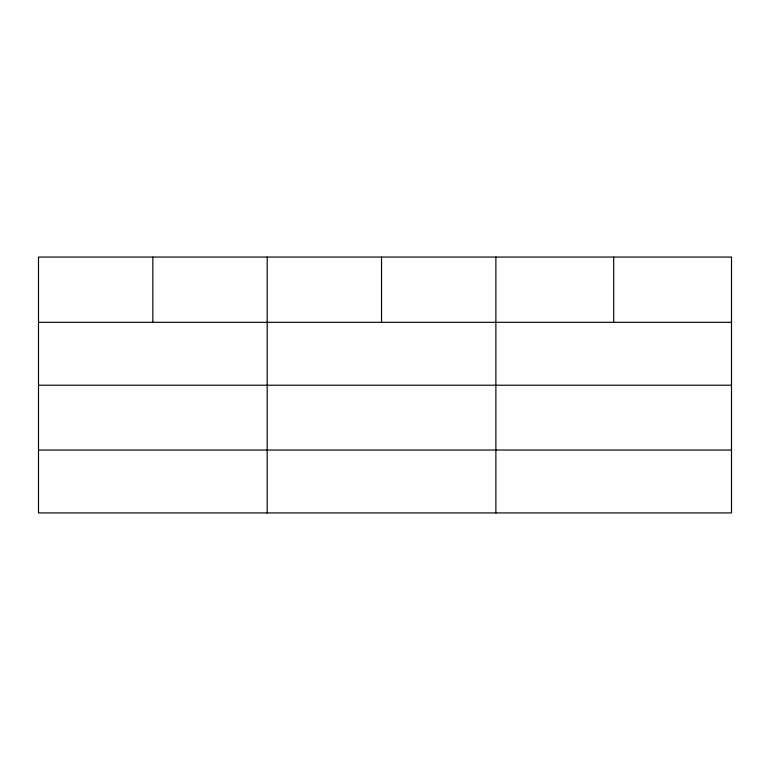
<?xml version="1.0" encoding="UTF-8"?>
<svg xmlns="http://www.w3.org/2000/svg" width="770" height="770" viewBox="0 0 770 770"><rect width="100%" height="100%" fill="white"/><g stroke="black" fill="none" stroke-linecap="round" stroke-linejoin="round"><path stroke-width="1.16" d="M731.5 385.221L731.5 257.065L38.5 257.065L38.5 512.935L731.5 512.935L731.5 385.221L38.5 385.221M38.5 322.322L731.5 322.322M38.5 450.036L731.5 450.036M613.69 257.065L613.69 322.322M495.88 257.065L495.88 512.935M381.535 257.065L381.535 322.322M267.19 257.065L267.19 512.935M152.845 257.065L152.845 322.322"/></g></svg>
